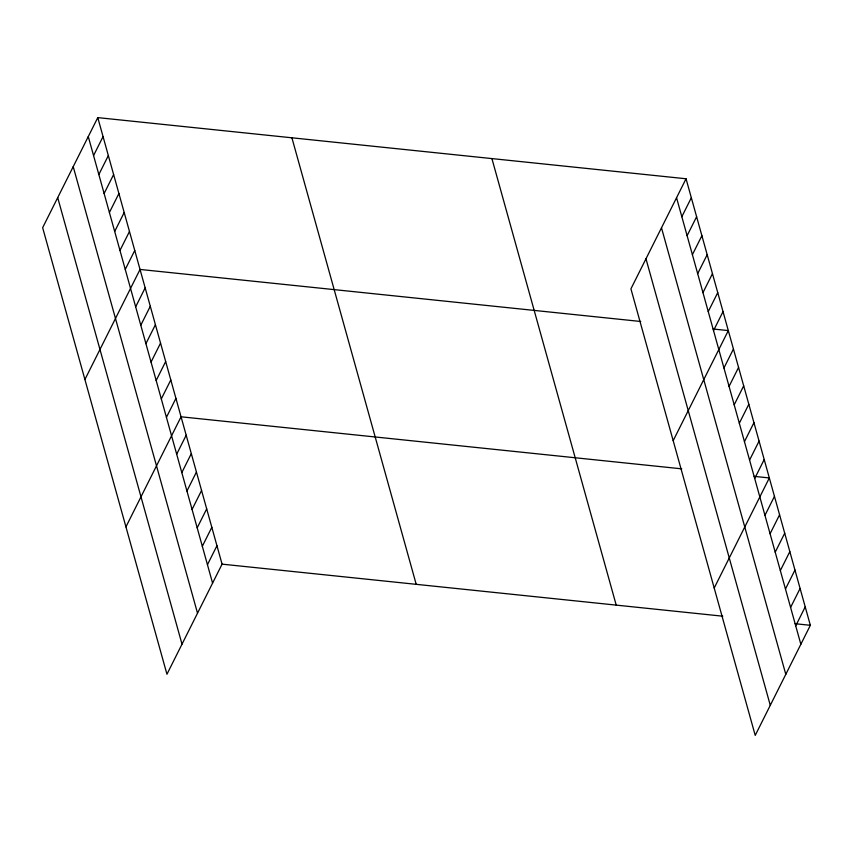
<?xml version="1.0" encoding="UTF-8"?>
<svg xmlns="http://www.w3.org/2000/svg" width="853" height="853" viewBox="0 0 853 853"><rect width="100%" height="100%" fill="white"/><g stroke="black" fill="none" stroke-linecap="round" stroke-linejoin="round"><path stroke-width="1.28" d="M97.775 117.618L42.65 227.698L166.953 674.233L222.079 564.153L97.775 117.618L686.047 178.767L810.35 625.302L755.225 735.382L630.921 288.847L686.047 178.767M93.563 155.566L103.053 136.597M98.841 174.545L108.342 155.577M104.119 193.514L113.62 174.545M109.408 212.493L118.908 193.524M114.686 231.472L124.186 212.504M119.974 250.451L129.475 231.483M125.252 269.431L134.753 250.462M84.916 379.521L140.041 269.441L640.763 321.485M135.67 306.824L145.17 287.856M140.788 325.249L150.288 306.28M145.916 343.663L155.417 324.694M151.045 362.088L160.545 343.119M156.174 380.502L165.674 361.533M161.302 398.927L170.803 379.958M166.431 417.341L175.931 398.372M125.935 526.877L181.06 416.797L681.782 468.841M176.688 454.18L186.189 435.211M181.817 472.605L191.307 453.636M186.935 491.019L196.435 472.05M192.064 509.444L201.564 490.475M197.192 527.858L206.693 508.889M202.321 546.283L211.821 527.314M207.45 564.697L216.95 545.728M681.835 216.715L691.335 197.747M687.113 235.695L696.613 216.726M692.401 254.674L701.902 235.705M697.679 273.653L707.18 254.684M702.968 292.632L712.468 273.653M708.246 311.601L717.746 292.632M713.534 330.58L723.024 311.612M673.188 440.67L728.313 330.591L713.087 329.013M723.941 367.984L733.441 349.005M729.07 386.398L738.57 367.43M734.198 404.823L743.699 385.844M739.327 423.237L748.817 404.269M744.445 441.662L753.945 422.683M749.574 460.076L759.074 441.108M754.702 478.501L764.203 459.522M714.206 588.026L769.331 477.947L754.105 476.358M764.96 515.34L774.46 496.361M770.088 533.754L779.589 514.785M775.217 552.179L784.717 533.2M780.346 570.593L789.835 551.624M785.464 589.018L794.964 570.039M790.592 607.432L800.093 588.463M795.721 625.857L805.221 606.878M222.079 564.153L722.8 616.197M795.124 623.714L810.35 625.302M676.546 197.736L800.85 644.271M661.491 227.804L785.794 674.339M645.977 258.79L770.28 705.314M491.914 158.594L616.218 605.118M291.907 137.791L416.211 584.326M88.275 136.587L212.578 583.121M73.219 166.655L197.523 613.19M57.705 197.629L182.009 644.164"/></g></svg>
